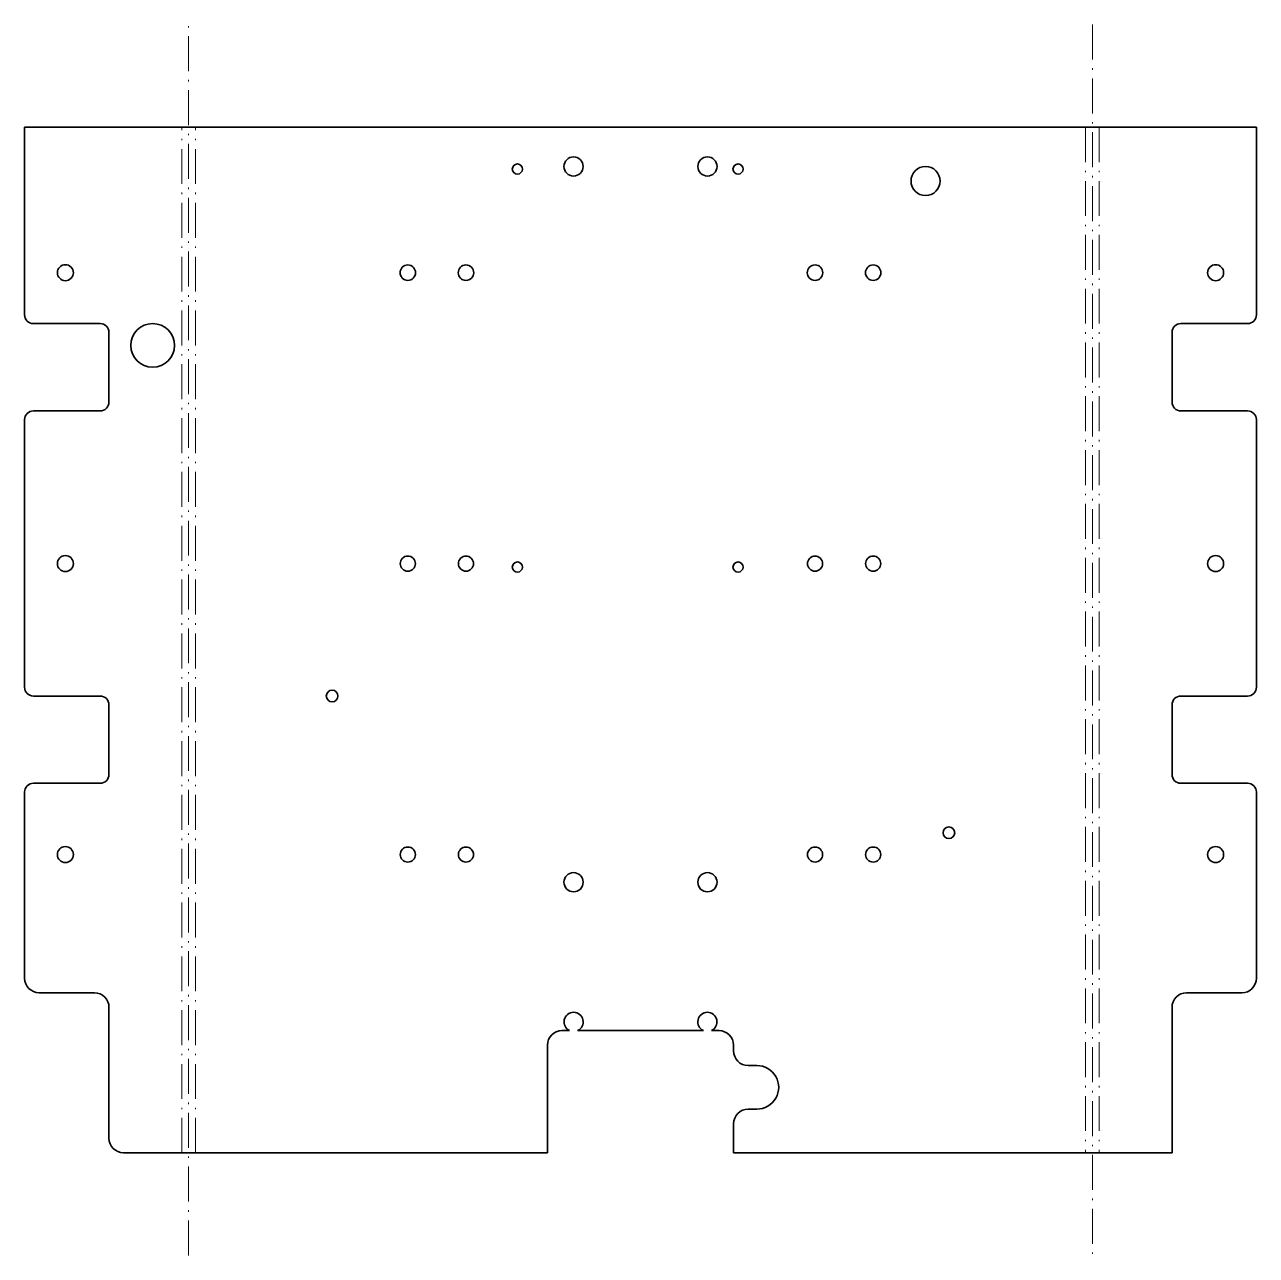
# Model space of a CAD drawing. Extents: x 383 to 806, y 209 to 632.
import ezdxf

# ---------------------------------------------------------------- set-up
doc = ezdxf.new("R2010")
doc.units = 0
doc.linetypes.add('DASHDOT', pattern=[18.5, 12, -3, 0.5, -3])

msp = doc.modelspace()

# ---------------------------------------------------------------- linework, layer by layer
at = {"color": 7, "linetype": 'DASHDOT', "lineweight": 13}
for p, q in [((439.143799, 209), (439.143799, 632)), ((749.856201, 632), (749.856201, 209)), ((436.787598, 244.25), (436.787598, 596.75)), ((441.5, 244.25), (441.5, 596.75)), ((747.5, 596.75), (747.5, 244.25)), ((752.212402, 596.75), (752.212402, 244.25))]:
    msp.add_line(p, q, dxfattribs=at)
at = {"color": 7, "lineweight": 35}
for p, q in [((382.787598, 532.25), (382.787598, 596.75)), ((382.787598, 596.75), (436.787598, 596.75)), ((436.787598, 596.75), (441.5, 596.75)), ((441.5, 596.75), (747.5, 596.75)), ((752.212402, 596.75), (747.5, 596.75)), ((806.212402, 596.75), (752.212402, 596.75)), ((806.212402, 596.75), (806.212402, 532.25)), ((408.787598, 529.25), (385.787598, 529.25)), ((411.787598, 526.25), (411.787598, 502.25)), ((777.212402, 526.25), (777.212402, 502.25)), ((780.212402, 529.25), (803.212402, 529.25)), ((382.787598, 404.25), (382.787598, 496.25)), ((408.787598, 499.25), (385.787598, 499.25)), ((780.212402, 499.25), (803.212402, 499.25)), ((806.212402, 496.25), (806.212402, 404.25)), ((408.787598, 401.25), (385.787598, 401.25)), ((411.787598, 398.25), (411.787598, 374.25)), ((777.212402, 398.25), (777.212402, 374.25)), ((780.212402, 401.25), (803.212402, 401.25)), ((408.787598, 371.25), (385.787598, 371.25)), ((780.212402, 371.25), (803.212402, 371.25)), ((382.787598, 304.25), (382.787598, 368.25)), ((806.212402, 368.25), (806.212402, 304.25)), ((406.787598, 299.25), (387.787598, 299.25)), ((782.212402, 299.25), (801.212402, 299.25)), ((411.787598, 294.25), (411.787598, 249.25)), ((777.212402, 294.25), (777.212402, 244.25)), ((567.5, 286.25), (570.125244, 286.25)), ((572.874756, 286.25), (616.125244, 286.25)), ((618.874756, 286.25), (621.5, 286.25)), ((562.5, 281.25), (562.5, 244.25)), ((626.5, 281.25), (626.5, 279.25)), ((631.5, 274.25), (634.5, 274.25)), ((634.5, 259.25), (631.5, 259.25)), ((626.5, 254.25), (626.5, 244.25)), ((436.787598, 244.25), (416.787598, 244.25)), ((436.787598, 244.25), (441.5, 244.25)), ((562.5, 244.25), (441.5, 244.25)), ((747.5, 244.25), (626.5, 244.25)), ((752.212402, 244.25), (747.5, 244.25)), ((752.212402, 244.25), (777.212402, 244.25))]:
    msp.add_line(p, q, dxfattribs=at)
for centre, radius in [((571.5, 583.25), 3.3), ((617.5, 583.25), 3.3), ((552.169983, 582.369995), 1.75), ((628.030029, 582.369995), 1.75), ((692.5, 578.25), 5), ((396.787598, 546.75), 2.75), ((514.5, 546.75), 2.65), ((534.5, 546.75), 2.65), ((654.5, 546.75), 2.65), ((674.5, 546.75), 2.65), ((792.212402, 546.75), 2.75), ((426.787598, 521.75), 7.5), ((396.787598, 446.75), 2.75), ((514.5, 446.75), 2.6), ((534.5, 446.75), 2.6), ((654.5, 446.75), 2.6), ((674.5, 446.75), 2.6), ((792.212402, 446.75), 2.75), ((552.169983, 445.580017), 1.75), ((628.030029, 445.580017), 1.75), ((488.5, 401.25), 2), ((700.5, 354.25), 2), ((396.787598, 346.75), 2.75), ((514.5, 346.75), 2.6), ((534.5, 346.75), 2.6), ((654.5, 346.75), 2.6), ((674.5, 346.75), 2.6), ((792.212402, 346.75), 2.75), ((571.5, 337.25), 3.3), ((617.5, 337.25), 3.3)]:
    msp.add_circle(centre, radius, dxfattribs=at)
for centre, radius, start, end in [((385.787598, 532.25), 3, 180.000005, 269.999997), ((803.212402, 532.25), 3, 269.999997, 360), ((408.787598, 526.25), 3, 0, 90.000003), ((780.212402, 526.25), 3, 90.000003, 180.000005), ((408.787598, 502.25), 3, 269.999997, 360), ((780.212402, 502.25), 3, 179.999995, 269.999997), ((385.787598, 496.25), 3, 90.000003, 180.000005), ((803.212402, 496.25), 3, 0, 90.000003), ((385.787598, 404.25), 3, 180.000005, 269.999997), ((803.212402, 404.25), 3, 269.999997, 360), ((408.787598, 398.25), 3, 0, 90.000003), ((780.212402, 398.25), 3, 90.000003, 180.000005), ((408.787598, 374.25), 3, 269.999997, 360), ((780.212402, 374.25), 3, 180.000005, 269.999997), ((385.787598, 368.25), 3, 90.000003, 180.000005), ((803.212402, 368.25), 3, 0, 90.000003), ((387.787598, 304.25), 5, 180.000005, 269.999997), ((801.212402, 304.25), 5, 269.999997, 360), ((406.787598, 294.25), 5, 0, 90.000003), ((782.212402, 294.25), 5, 90.000003, 180.000005), ((571.5, 289.25), 3.3, 294.619974, 245.380027), ((617.5, 289.25), 3.3, 294.619974, 245.380027), ((567.5, 281.25), 5, 90.000003, 179.999995), ((621.5, 281.25), 5, 0, 90.000003), ((631.5, 279.25), 5, 180.000005, 269.999997), ((634.5, 266.75), 7.5, 269.999997, 90.000003), ((631.5, 254.25), 5, 90.000003, 180.000005), ((416.787598, 249.25), 5, 180.000005, 269.999997)]:
    msp.add_arc(centre, radius, start, end, dxfattribs=at)

doc.saveas('drawing.dxf')
